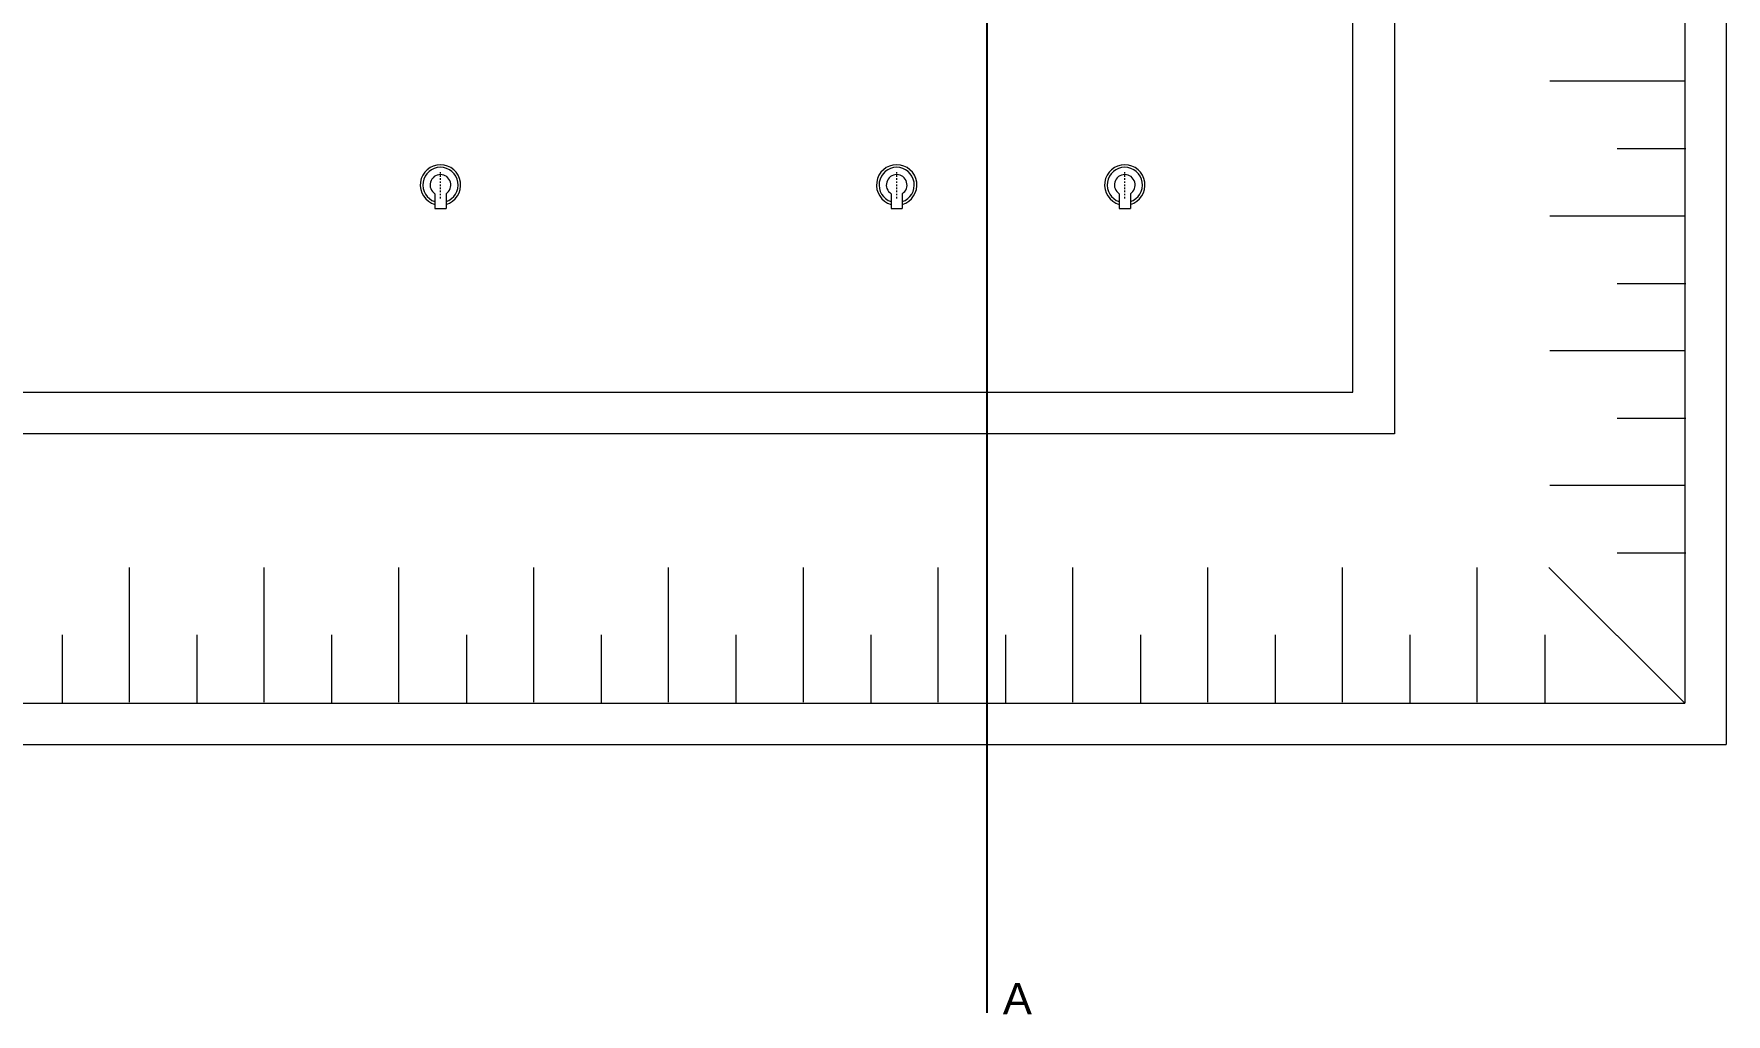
# Model space of a CAD drawing. Header units: millimetres. Extents: x 100 to 940, y 100 to 694.
# Drawn here: x 351.1 to 460.1, y 353.2 to 416.4 of the extents above; entities that cross this region are included whole.
import ezdxf

# ---------------------------------------------------------------- set-up
doc = ezdxf.new("R2010")
doc.units = ezdxf.units.MM
doc.linetypes.add('SGC_DASHDOT', pattern=[1, 0.5, -0.25, 0, -0.25])
for name, color, linetype, lineweight in [('COTAS', 5, 'Continuous', 5), ('PAREDE', 7, 'Continuous', 9), ('SGC-Conexoes (Linhas Externas)', 6, 'Continuous', 9), ('SGC-EIXOS', 9, 'SGC_DASHDOT', 9)]:
    doc.layers.add(name, color=color, linetype=linetype, lineweight=lineweight)
doc.styles.get("Standard").update_dxf_attribs({"font": 'Arial.ttf'})

# ---------------------------------------------------------------- blocks, each defined once
blk = doc.blocks.new('BB-2-GA01-N0-D0-S0', base_point=(95383.7, 227116.1))
at = {"layer": 'SGC-Conexoes (Linhas Externas)'}
for p, q in [((95270.7, 227143), (95270.7, 227089.3)), ((95341.5, 227143), (95270.7, 227143)), ((95341.5, 227089.3), (95270.7, 227089.3))]:
    blk.add_line(p, q, dxfattribs=at)
for radius, start, end in [(97.4, 196, 164), (85, 198.40808, 161.59192), (50, 212.46816, 147.53184)]:
    blk.add_arc((95383.7, 227116.1), radius, start, end, dxfattribs=at)
at = {"layer": 'SGC-EIXOS'}
blk.add_line((95318.7, 227116.1), (95448.7, 227116.1), dxfattribs=at)

msp = doc.modelspace()

# ---------------------------------------------------------------- linework, layer by layer
at = {"color": 1}
msp.add_line((412.466, 498.283), (412.466, 353.261), dxfattribs=at)
at = {"layer": 'PAREDE'}
for p, q in [((460.097, 637.743), (460.097, 370.556)), ((457.425, 635.071), (457.425, 373.228)), ((438.722, 482.775), (438.722, 390.595)), ((436.05, 393.267), (436.05, 480.103)), ((457.425, 413.306), (448.742, 413.306)), ((457.425, 413.306), (448.742, 413.306)), ((453.084, 408.964), (457.492, 408.964)), ((457.425, 404.622), (448.742, 404.622)), ((457.425, 404.622), (448.742, 404.622)), ((453.084, 400.28), (457.492, 400.28)), ((457.425, 395.939), (448.742, 395.939)), ((457.425, 395.939), (448.742, 395.939)), ((457.425, 395.939), (448.742, 395.939)), ((215.621, 393.267), (362.574, 393.267)), ((362.574, 393.267), (436.05, 393.267)), ((453.084, 391.597), (457.492, 391.597)), ((438.722, 390.595), (212.949, 390.595)), ((457.425, 387.255), (448.742, 387.255)), ((453.084, 382.913), (457.492, 382.913)), ((357.23, 373.294), (357.23, 381.978)), ((357.23, 373.294), (357.23, 381.978)), ((365.914, 373.294), (365.914, 381.978)), ((365.914, 373.294), (365.914, 381.978)), ((365.914, 373.294), (365.914, 381.978)), ((365.914, 373.294), (365.914, 381.978)), ((374.597, 373.294), (374.597, 381.978)), ((374.597, 373.294), (374.597, 381.978)), ((383.281, 373.294), (383.281, 381.978)), ((383.281, 373.294), (383.281, 381.978)), ((391.965, 373.294), (391.965, 381.978)), ((391.965, 373.294), (391.965, 381.978)), ((400.648, 373.294), (400.648, 381.978)), ((400.648, 373.294), (400.648, 381.978)), ((409.332, 373.294), (409.332, 381.978)), ((409.332, 373.294), (409.332, 381.978)), ((418.015, 373.294), (418.015, 381.978)), ((418.015, 373.294), (418.015, 381.978)), ((418.015, 373.294), (418.015, 381.978)), ((418.015, 373.294), (418.015, 381.978)), ((426.699, 373.294), (426.699, 381.978)), ((426.699, 373.294), (426.699, 381.978)), ((435.383, 373.294), (435.383, 381.978)), ((435.383, 373.294), (435.383, 381.978)), ((444.066, 373.294), (444.066, 381.978)), ((457.425, 373.228), (448.675, 381.978)), ((457.425, 373.228), (448.742, 381.911)), ((352.888, 377.636), (352.888, 373.228)), ((361.572, 377.636), (361.572, 373.228)), ((370.256, 377.636), (370.256, 373.228)), ((378.939, 377.636), (378.939, 373.228)), ((387.623, 377.636), (387.623, 373.228)), ((396.306, 377.636), (396.306, 373.228)), ((404.99, 377.636), (404.99, 373.228)), ((413.674, 377.636), (413.674, 373.228)), ((422.357, 377.636), (422.357, 373.228)), ((431.041, 377.636), (431.041, 373.228)), ((439.724, 377.636), (439.724, 373.228)), ((448.408, 377.636), (448.408, 373.228)), ((195.582, 373.228), (457.425, 373.228)), ((192.91, 370.556), (460.097, 370.556))]:
    msp.add_line(p, q, dxfattribs=at)

# ---------------------------------------------------------------- block references
at = {"layer": 'SGC-Conexoes (Linhas Externas)', "xscale": 0.013359375, "yscale": 0.013359375, "zscale": 0.013359375, "rotation": 90}
for p in [(377.269, 406.626), (406.66, 406.626), (421.355, 406.626)]:
    msp.add_blockref('BB-2-GA01-N0-D0-S0', p, dxfattribs=at)

# ---------------------------------------------------------------- texts
at = {"layer": 'COTAS', "color": 1, "insert": (413.501, 355.186), "char_height": 2.004, "attachment_point": 1}
msp.add_mtext_dynamic_manual_height_columns('A', width=1385.51337, gutter_width=0.75, heights=[0], dxfattribs=at)

doc.saveas('drawing.dxf')
